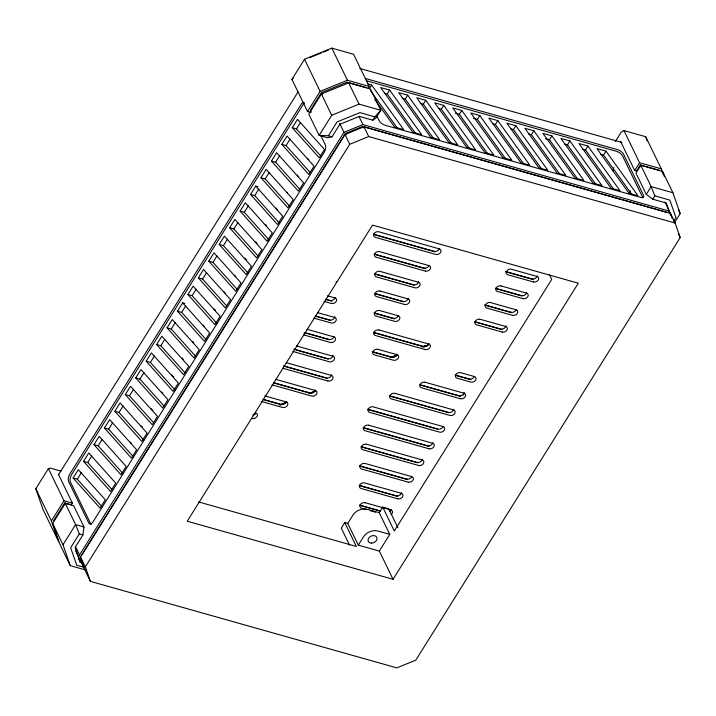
<?xml version="1.0" encoding="UTF-8"?>
<svg xmlns="http://www.w3.org/2000/svg" width="716" height="716" viewBox="0 0 716 716"><rect width="100%" height="100%" fill="white"/><g stroke="black" fill="none" stroke-linecap="round" stroke-linejoin="round"><path stroke-width="1.07" d="M82.394 562.91L80.317 562.328L75.117 547.391L82.913 534.924L84.005 527.003L73.676 505.729L65.263 503.348L52.671 523.486L59.947 544.375L70.275 565.649L85.822 570.043M35.8 488.751L51.4 520.881L58.685 541.77L43.085 509.64L35.8 488.751L48.402 468.613L50.478 468.166L60.941 471.119M310.681 112.412L307.522 111.517L291.922 79.386L304.524 59.249L331.83 48.124L353.588 54.273L369.196 86.403L368.114 88.131M58.524 474.771L298.026 91.979M73.104 478.002L78.321 469.66L105.306 499.795L100.088 508.127L73.104 478.002L77.31 479.192L102.111 506.874M83.539 461.319L88.757 452.977L115.741 483.112L110.524 491.453L83.539 461.319L87.746 462.509L111.812 489.377M93.975 444.645L99.193 436.304L126.186 466.429L120.959 474.771L93.975 444.645L98.181 445.826L122.982 473.518M104.411 427.962L109.629 419.621L136.622 449.746L131.404 458.088L104.411 427.962L108.617 429.144L133.418 456.835M114.846 411.279L120.064 402.938L147.057 433.064L141.84 441.405L114.846 411.279L119.053 412.47L143.853 440.152M125.282 394.597L130.509 386.255L157.493 416.381L152.275 424.722L125.282 394.597L129.489 395.787L153.564 422.655M135.727 377.914L140.945 369.572L167.929 399.707L162.711 408.048L135.727 377.914L139.933 379.104L164 405.972M146.162 361.231L151.38 352.899L178.365 383.024L173.147 391.366L146.162 361.231L150.369 362.421L175.169 390.104M156.598 344.557L161.816 336.216L188.8 366.341L183.582 374.683L156.598 344.557L160.805 345.739L184.871 372.615M167.034 327.874L172.252 319.533L199.236 349.659L194.018 358L167.034 327.874L171.24 329.056L196.041 356.747M182.687 302.85L209.681 332.976L204.454 341.317L177.47 311.192L182.687 302.85L184.791 303.441M187.905 294.509L193.123 286.167L220.116 316.302L214.898 324.634L187.905 294.509L192.112 295.699L216.912 323.381M198.341 277.826L203.559 269.485L230.552 299.619L225.334 307.961L198.341 277.826L202.547 279.016L226.623 305.884M208.777 261.152L214.003 252.811L240.988 282.936L235.77 291.278L208.777 261.152L212.983 262.333L237.059 289.21M219.221 244.469L224.439 236.128L251.423 266.254L246.206 274.595L219.221 244.469L223.428 245.651L248.219 273.342M229.657 227.786L234.875 219.445L261.859 249.571L256.641 257.912L229.657 227.786L233.864 228.977L257.93 255.845M240.093 211.104L245.311 202.762L272.295 232.888L267.077 241.229L240.093 211.104L244.299 212.294L269.1 239.976M255.746 186.079L282.731 216.214L277.513 224.547L250.528 194.421L255.746 186.079L257.85 186.679M260.964 177.738L266.182 169.397L293.175 199.531L287.948 207.873L260.964 177.738L265.171 178.928L289.971 206.611M271.4 161.064L276.618 152.723L303.611 182.849L298.393 191.19L271.4 161.064L275.606 162.246L299.682 189.122M281.835 144.381L287.053 136.04L314.047 166.166L308.829 174.507L281.835 144.381L286.042 145.563L310.118 172.44M292.28 127.699L297.498 119.357L324.482 149.483L319.264 157.824L292.28 127.699L296.478 128.889L321.278 156.571M77.31 479.192L81.364 472.703M87.746 462.509L91.8 456.02M98.181 445.826L102.245 439.338M108.617 429.144L112.681 422.664M119.053 412.47L123.116 405.981M129.489 395.787L133.552 389.298M139.933 379.104L143.988 372.615M150.369 362.421L154.423 355.933M160.805 345.739L164.859 339.25M171.24 329.056L175.295 322.576M177.47 311.192L181.676 312.382L185.739 305.893M192.112 295.699L196.175 289.21M202.547 279.016L206.611 272.528M212.983 262.333L217.046 255.845M223.428 245.651L227.482 239.171M233.864 228.977L237.918 222.488M244.299 212.294L248.354 205.805M250.528 194.421L254.735 195.611L258.789 189.122M265.171 178.928L269.234 172.44M275.606 162.246L279.67 155.757M286.042 145.563L290.105 139.083M296.478 128.889L300.541 122.4M51.4 520.881L64.001 500.744L48.402 468.613M307.522 111.517L320.124 91.379L347.439 80.255L369.196 86.403M53.637 520.702L64.762 502.927L71.367 504.789L72.414 503.124L58.282 474.028M366.35 87.558L347.135 82.134L321.493 92.579L310.368 110.362L311.218 112.099M321.386 93.984L308.793 114.121L319.121 135.396L327.534 137.776L332 136.801L339.805 124.333L359.334 116.377L372.794 120.181L375.918 118.068L380.787 110.282L370.458 89.008L348.701 82.859L321.386 93.984L331.723 115.267L319.121 135.396L328.402 135.78L332 136.801M70.275 565.649L62.999 544.76L75.601 524.631L65.263 503.348M84.005 527.003L75.601 524.631L79.306 533.903L70.642 547.749L76.737 565.237L84.219 567.349M328.402 135.78L337.057 121.935L359.924 112.627L374.889 116.842L380.787 110.282L359.029 104.142L331.723 115.267M369.214 88.9L371.649 85.007L367.648 83.879M75.377 550.425L84.604 569.435L79.548 554.927L343.949 132.335L362.923 124.602L669.344 211.104L670.785 215.248M81.785 554.739L345.318 133.534L362.627 126.481L667.554 212.554M80.604 557.093L345.005 134.51L363.979 126.777L670.4 213.27L675.143 223.043L680.2 237.551L415.799 660.143L396.825 667.876L90.404 581.374L85.66 571.61L80.604 557.093L85.347 566.866L90.404 581.374M85.347 566.866L349.748 144.274L368.722 136.55L675.143 223.043M415.441 133.274L387.24 93.984L389.674 90.091L380.661 87.549L412.711 132.191L421.724 134.733L389.674 90.091M372.794 120.181L374.889 116.842M433.466 138.358L405.265 99.077L407.699 95.183L398.687 92.641L430.737 137.275L439.749 139.826L407.699 95.183M451.492 143.451L423.29 104.16L425.725 100.267L416.712 97.725L448.762 142.368L457.775 144.909L425.725 100.267M469.517 148.534L441.316 109.253L443.75 105.359L434.737 102.818L466.787 147.451L475.8 150.002L443.75 105.359M487.542 153.627L459.341 114.336L461.775 110.443L452.763 107.901L484.813 152.544L493.825 155.086L461.775 110.443M506.203 159.605L477.366 119.429L479.801 115.536L470.788 112.994L502.838 157.627L511.851 160.178L479.801 115.536M524.228 164.689L495.391 124.512L497.826 120.619L488.813 118.077L520.863 162.72L529.876 165.262L497.826 120.619M542.254 169.781L513.417 129.605L515.851 125.712L506.838 123.17L538.888 167.804L547.901 170.354L515.851 125.712M559.644 173.97L531.442 134.689L533.876 130.795L524.864 128.254L556.914 172.896L565.917 175.438L533.876 130.795M577.669 179.063L549.467 139.781L551.902 135.888L542.889 133.346L574.93 177.98L583.943 180.53L551.902 135.888M595.694 184.146L567.493 144.865L569.927 140.971L560.914 138.43L592.955 183.072L601.968 185.614L569.927 140.971M393.039 579.298L187.252 521.212L372.508 225.119L578.295 283.205L393.039 579.298L379.337 551.078L358.304 545.136L347.761 523.432L344.754 522.582L341.281 528.139L349.498 545.055M347.761 523.432L352.979 515.09A10.883 8.127 -25.9 0 1 367.21 509.291L379.229 512.683L389.772 534.396L379.337 551.078M613.719 189.239L585.518 149.957L587.952 146.064L578.94 143.522L610.981 188.156L619.993 190.707L587.952 146.064M358.304 545.136L363.522 536.803A10.883 8.127 -25.9 0 1 377.753 531.003L389.772 534.396M379.229 512.683L382.711 507.125L388.716 508.816L397.899 527.728M631.789 194.394L603.543 155.041L605.978 151.148L596.965 148.606L629.006 193.248L638.019 195.79L605.978 151.148M615.429 141.455L621.291 132.075L623.967 130.589L645.725 136.729L661.324 168.86L663.141 174.086M463.297 395.089L464.487 393.2M659.534 170.319L640.328 164.895L636.497 171.008L634.698 170.506L639.567 162.72L623.967 130.589M674.472 222.783L680.2 213.628L672.915 192.738L662.586 171.464L640.829 165.324L635.96 173.111L646.288 194.385L652.786 199.218L666.247 203.013L670.069 213.968M646.288 194.385L651.157 186.599L640.829 165.324M652.786 199.218L654.872 195.88L651.157 186.599L672.915 192.738M673.613 221.28L675.931 217.592L669.827 200.104L654.872 195.88M630.465 190.76L629.543 192.183A12.673 9.46 -25.9 0 0 628.952 193.436M291.922 79.386L293.309 78.125M309.473 57.763L321.403 52.903M323.39 52.089L328.358 50.066M315.452 390.945L308.891 393.603M310.601 393.12L315.416 391.088M285.12 402.947L287 402.159M286.901 402.338L280.43 404.844M279.634 405.014L285.174 402.857M253.106 414.546L255.863 413.58M359.781 68.45L622.115 142.502M365.321 78.447L617.452 149.617A5.442 2.327 32 0 1 623.538 154.146L643.568 195.396A5.442 2.327 32 0 1 640.65 197.383L385.298 125.3A5.442 2.327 32 0 1 379.212 120.771L376.768 115.741M366.422 80.72L616.413 151.282A5.442 2.327 32 0 1 622.499 155.811L642.529 197.061A5.442 2.327 32 0 1 642.78 197.858M639.567 162.72L661.324 168.86M384.241 93.143L387.24 93.984M402.267 98.226L405.265 99.077M420.292 103.319L423.29 104.16M438.308 108.402L441.316 109.253M455.34 113.209L459.341 114.336M473.357 118.292L477.366 119.429M492.384 123.662L495.391 124.512M510.41 128.755L513.417 129.605M528.435 133.838L531.442 134.689M545.458 138.644L549.467 139.781M564.485 144.014L567.493 144.865M582.511 149.107L585.518 149.957M600.536 154.191L603.543 155.041M439.311 248.873L378.782 231.787A3.589 2.685 -25.9 0 0 375.282 232.476A3.589 2.685 -25.9 0 0 373.627 235.313A3.598 2.685 -25.9 0 0 375.345 237.354L435.829 254.431A3.598 2.685 -25.9 0 0 440.555 252.462A3.589 2.685 -25.9 0 0 439.311 248.873A3.589 2.685 -25.9 0 1 434.388 251.334M434.352 251.388L373.868 234.32A3.589 2.685 -25.9 0 1 373.313 234.096M531.988 278.954L506.391 271.722A3.598 2.685 -25.9 0 1 505.845 271.507M373.77 234.517L435.006 251.799M505.612 271.731L533.51 279.607M533.465 281.988L507.868 274.765A3.598 2.685 -25.9 0 1 506.651 271.113A3.589 2.685 -25.9 0 1 511.349 269.207L536.937 276.43A3.589 2.685 -25.9 0 1 538.19 280.019A3.589 2.685 -25.9 0 1 533.501 281.934M500.905 285.89L526.502 293.113A3.589 2.685 -25.9 0 1 527.755 296.701A3.589 2.685 -25.9 0 1 523.065 298.617M423.917 268.07L374.647 254.162A3.598 2.685 -25.9 0 1 374.083 253.938M521.552 295.627L495.955 288.405A3.598 2.685 -25.9 0 1 495.409 288.19M374.45 254.332L425.689 268.795M496.251 288.718L522 295.985M425.394 271.113L376.124 257.205A3.589 2.685 -25.9 0 1 374.405 255.173A3.598 2.685 -25.9 0 1 376.052 252.327A3.598 2.685 -25.9 0 1 379.57 251.629L428.866 265.555A3.589 2.685 -25.9 0 1 430.119 269.144A3.589 2.685 -25.9 0 1 425.429 271.06M523.029 298.67L497.432 291.448A3.598 2.685 -25.9 0 1 496.179 287.85A3.598 2.685 -25.9 0 1 500.878 285.944M512.629 315.3A3.589 2.685 -25.9 0 0 517.319 313.384A3.589 2.685 -25.9 0 0 516.066 309.795L490.469 302.564A3.598 2.685 -25.9 0 0 485.743 304.533A3.598 2.685 -25.9 0 0 486.996 308.131L512.584 315.353M375.041 273.906L413.481 284.753A3.589 2.685 -25.9 0 0 418.645 281.665M511.117 312.31L485.52 305.088A3.598 2.685 -25.9 0 1 484.974 304.873M374.763 274.049L414.197 285.183M484.741 305.097L511.564 312.668M379.972 291L407.995 298.912A3.589 2.685 -25.9 0 1 409.248 302.501A3.598 2.685 -25.9 0 1 404.513 304.479L376.526 296.576A3.598 2.685 -25.9 0 1 375.274 292.978A3.598 2.685 -25.9 0 1 379.981 291.063M480.033 319.246L505.63 326.469A3.589 2.685 -25.9 0 1 506.883 330.067A3.598 2.685 -25.9 0 1 502.149 332.036M375.05 293.533L403.045 301.436A3.598 2.685 -25.9 0 0 407.771 299.467A3.589 2.685 -25.9 0 0 408.21 298.348M374.772 293.685L403.717 301.848M475.379 322.075L502.202 329.646M502.149 332.036L476.561 324.804A3.589 2.685 -25.9 0 1 475.308 321.215A3.589 2.685 -25.9 0 1 479.997 319.3M327.436 295.798L334.927 297.91A3.589 2.685 -25.9 0 1 336.18 301.508A3.589 2.685 -25.9 0 1 331.481 303.423M325.726 299.234L330.004 300.443A3.598 2.685 -25.9 0 0 335.097 297.596M326.532 299.691L331.893 301.203M374.343 313.187L394.668 318.924M323.99 301.373L331.481 303.486M317.403 312.597L334.587 317.448A3.589 2.685 -25.9 0 1 335.84 321.036A3.589 2.685 -25.9 0 1 331.141 322.952L313.948 318.164M378.889 329.951L428.696 344.011A3.589 2.685 -25.9 0 1 429.949 347.6A3.589 2.685 -25.9 0 1 425.25 349.515M315.693 316.033L329.664 319.98A3.598 2.685 -25.9 0 0 333.101 319.327A3.598 2.685 -25.9 0 0 334.82 316.57M315.21 316.123L330.264 320.374M373.582 332.6L424.158 346.902M425.143 349.551L375.444 335.527A3.589 2.685 -25.9 0 1 374.191 331.929A3.589 2.685 -25.9 0 1 378.889 330.013M307.012 329.288L333.88 336.869A3.589 2.685 -25.9 0 1 335.589 339.071A3.598 2.685 -25.9 0 1 330.425 342.445L303.557 334.855M377.869 349.292L396.933 354.671A3.589 2.685 -25.9 0 1 398.615 357.195A3.589 2.685 -25.9 0 1 396.002 360.005L395.259 360.238A3.589 2.685 -25.9 0 1 393.397 360.22L374.423 354.859A3.598 2.685 -25.9 0 1 373.17 351.261A3.598 2.685 -25.9 0 1 377.869 349.354M474.323 376.518L460.692 372.669A3.589 2.685 -25.9 0 0 458.875 372.642L458.741 372.669A3.589 2.685 -25.9 0 0 455.51 375.399A3.589 2.685 -25.9 0 0 457.112 378.2L470.842 382.075A3.589 2.685 -25.9 0 0 475.576 380.106A3.589 2.685 -25.9 0 0 474.323 376.518A3.589 2.685 -25.9 0 1 469.401 378.979M304.237 332.43L328.957 339.402A3.598 2.685 -25.9 0 0 334.014 336.69M372.947 351.825L391.921 357.177A3.589 2.685 -25.9 0 0 393.782 357.195L394.525 356.962A3.589 2.685 -25.9 0 0 397.138 354.151M469.365 379.041L455.636 375.166A3.589 2.685 -25.9 0 1 455.09 374.942M304.667 332.77L329.36 339.742M373.009 352.066L392.35 357.526M456.056 375.506L470.913 379.704M296.361 345.909L332.797 356.192A3.598 2.685 -25.9 0 1 334.506 358.51A3.589 2.685 -25.9 0 1 329.351 361.768L292.898 351.475M425.089 382.246L463.887 393.2A3.589 2.685 -25.9 0 1 465.132 396.789A3.589 2.685 -25.9 0 1 460.442 398.705M293.569 349.041L327.874 358.725M420.059 384.752L458.929 395.715A3.598 2.685 -25.9 0 0 463.655 393.746A3.589 2.685 -25.9 0 0 464.093 392.637M296.021 349.963L328.125 359.02M420.122 384.993L460.478 396.378M460.406 398.758L421.536 387.786A3.589 2.685 -25.9 0 1 420.283 384.197A3.589 2.685 -25.9 0 1 424.982 382.281M286.212 362.672L331.383 375.426A3.598 2.685 -25.9 0 1 332.627 379.015A3.598 2.685 -25.9 0 1 327.928 380.93M283.429 365.804L326.451 377.95A3.598 2.685 -25.9 0 0 331.606 374.683M284.708 366.395L327.588 378.495M389.871 396.082L448.941 412.756M282.757 368.239L327.928 380.993M275.588 379.301L315.291 390.506A3.589 2.685 -25.9 0 1 316.973 392.986A3.589 2.685 -25.9 0 1 314.449 395.805L313.689 396.055A3.589 2.685 -25.9 0 1 311.746 396.055L272.062 384.85M443.007 426.557L373.17 406.849A3.589 2.685 -25.9 0 0 368.713 408.433A3.598 2.685 -25.9 0 0 369.689 412.407L439.535 432.124A3.598 2.685 -25.9 0 0 444.26 430.155A3.589 2.685 -25.9 0 0 443.007 426.557A3.589 2.685 -25.9 0 1 442.783 427.112A3.598 2.685 -25.9 0 1 438.058 429.081L368.212 409.364A3.598 2.685 -25.9 0 1 367.684 409.158M273.807 382.72L310.27 393.012A3.589 2.685 -25.9 0 0 312.212 393.012L312.973 392.762A3.589 2.685 -25.9 0 0 315.496 389.943M274.3 383.087L310.753 393.37M368.06 409.552L437.458 429.135M264.75 395.867L286.114 401.9A3.589 2.685 -25.9 0 1 287.787 404.424A3.589 2.685 -25.9 0 1 285.156 407.243L284.422 407.467A3.589 2.685 -25.9 0 1 282.569 407.44L261.224 401.416M368.57 425.179L432.571 443.24A3.589 2.685 -25.9 0 1 433.824 446.829A3.589 2.685 -25.9 0 1 429.135 448.744M262.951 399.277L281.093 404.406A3.589 2.685 -25.9 0 0 282.945 404.424L283.679 404.2A3.589 2.685 -25.9 0 0 286.31 401.39M363.639 427.703L427.622 445.764M263.372 399.626L281.522 404.746M362.958 427.738L429.153 446.426M429.09 448.798L365.115 430.746A3.589 2.685 -25.9 0 1 363.862 427.148A3.589 2.685 -25.9 0 1 368.561 425.241M366.404 444.189L422.136 459.923A3.589 2.685 -25.9 0 1 423.389 463.512A3.598 2.685 -25.9 0 1 418.654 465.481L362.958 449.764A3.598 2.685 -25.9 0 1 361.705 446.166A3.598 2.685 -25.9 0 1 366.404 444.251M361.482 446.721L417.177 462.447M360.962 446.802L417.643 462.805M408.254 482.11A3.589 2.685 -25.9 0 0 412.953 480.194A3.589 2.685 -25.9 0 0 411.7 476.605L365.062 463.44A3.598 2.685 -25.9 0 0 359.906 466.814A3.589 2.685 -25.9 0 0 361.616 469.007L408.218 482.163M406.742 479.129L360.139 465.973A3.598 2.685 -25.9 0 1 359.638 465.776M359.817 466.107L407.18 479.478M396.306 495.803L359.683 485.466A3.598 2.685 -25.9 0 1 359.101 485.233M359.414 485.618L397.845 496.465M397.783 498.846L361.159 488.509A3.589 2.685 -25.9 0 1 359.441 486.406A3.598 2.685 -25.9 0 1 361.132 483.604A3.598 2.685 -25.9 0 1 364.605 482.933L401.264 493.288A3.589 2.685 -25.9 0 1 402.517 496.877A3.589 2.685 -25.9 0 1 397.819 498.792M365.07 502.695L390.829 509.962A3.589 2.685 -25.9 0 1 392.082 513.56A3.598 2.685 -25.9 0 1 391.16 514.607M380.509 510.973L360.148 505.228A3.598 2.685 -25.9 0 1 359.593 505.004M359.924 505.389L378.961 510.768M365.912 509.479L361.625 508.27A3.589 2.685 -25.9 0 1 360.372 504.673A3.589 2.685 -25.9 0 1 365.07 502.766M370.199 510.687L375.56 512.2M198.636 501.943L356.353 546.46L344.754 522.582M64.001 500.744L72.414 503.124M79.306 533.903L82.913 534.924M254.735 195.611L279.535 223.294M181.676 312.382L206.476 340.064M371.649 85.007L403.699 129.65L394.686 127.108L374.817 99.426M370.503 90.681L397.416 128.182M678.321 209.761L680.2 213.628M664.967 202.091L669.344 211.104M678.303 233.649L680.2 237.551M640.328 164.895L641.169 166.631M620.566 141.41L634.698 170.506M549.306 274.425L551.723 279.401L394.301 531.003L382.711 507.125M331.83 48.124L347.439 80.255M348.701 82.859L359.029 104.142M359.038 116.601L362.923 124.602M363.979 126.777L368.722 136.55M362.627 126.481L363.325 127.931M345.318 133.534L346.025 134.984M339.572 123.331L343.949 132.335M345.005 134.51L349.748 144.274M321.493 92.579L322.334 94.315M304.524 59.249L320.124 91.379M320.893 135.754L325.288 144.802A5.442 2.775 -74.2 0 1 324.259 152.231L92.91 522A5.442 2.775 -74.2 0 1 88.721 522.913L68.691 481.662A5.442 2.775 -74.2 0 1 69.721 474.243L301.069 104.473A5.442 2.775 -74.2 0 1 304.121 102.486M64.762 502.927L65.603 504.664M75.663 546.917L79.548 554.927M78.393 558.364L80.317 562.328M52.671 523.486L62.999 544.76M662.586 171.464L664.412 176.691M645.725 136.729L647.175 140.909M670.4 213.27L672.208 218.452M142.368 426.754A3.598 2.685 -25.9 0 1 141.822 426.53M141.365 426.217A3.598 2.685 -25.9 0 1 141.007 425.823M152.812 410.071A3.598 2.685 -25.9 0 1 151.21 408.666M252.148 418.484A3.589 2.685 -25.9 0 0 254.52 418.359L254.627 418.323A3.589 2.685 -25.9 0 0 257.366 415.522A3.589 2.685 -25.9 0 0 255.701 412.944M162.702 393.173A3.598 2.685 -25.9 0 1 161.646 391.992M173.684 376.705A3.598 2.685 -25.9 0 1 172.323 375.775M172.082 375.309A3.598 2.685 -25.9 0 1 171.974 374.781M183.108 359.495A3.598 2.685 -25.9 0 1 182.41 358.107M193.553 342.812A3.598 2.685 -25.9 0 1 193.195 342.418M192.953 341.944A3.598 2.685 -25.9 0 1 192.846 341.425M204.445 326.442A3.598 2.685 -25.9 0 1 203.988 326.129M203.63 325.735A3.598 2.685 -25.9 0 1 203.398 325.261M131.386 443.213A3.598 2.685 -25.9 0 1 130.93 442.9M130.572 442.497A3.598 2.685 -25.9 0 1 130.339 442.032M215.427 309.983A3.598 2.685 -25.9 0 1 214.881 309.768M214.424 309.455A3.598 2.685 -25.9 0 1 214.066 309.052M225.316 293.086A3.598 2.685 -25.9 0 1 224.269 291.904M235.752 276.403A3.598 2.685 -25.9 0 1 234.705 275.221M336.368 281.504A3.598 2.685 -25.9 0 1 336.072 282.032M246.743 259.935A3.598 2.685 -25.9 0 1 245.382 259.004M245.14 258.539A3.598 2.685 -25.9 0 1 245.033 258.02M257.178 243.261A3.598 2.685 -25.9 0 1 255.576 241.856M266.603 226.041A3.598 2.685 -25.9 0 1 265.905 224.654M277.504 209.681A3.598 2.685 -25.9 0 1 277.047 209.367M276.689 208.965A3.598 2.685 -25.9 0 1 276.34 207.971M287.483 192.685A3.598 2.685 -25.9 0 1 287.125 192.282M298.375 176.315A3.598 2.685 -25.9 0 1 297.328 175.134M308.811 159.632A3.598 2.685 -25.9 0 1 307.764 158.451M390.936 357.597A334.632 249.848 -25.9 0 1 394.382 356.3M395.411 355.915A334.632 249.848 -25.9 0 1 397.487 355.163M423.335 346.678A334.632 249.848 -25.9 0 1 427.524 345.47M333.03 355.405A3.598 2.685 -25.9 0 1 327.874 358.725M432.777 442.676A3.589 2.685 -25.9 0 1 427.658 445.71M389.388 395.653A3.589 2.685 -25.9 0 0 389.934 395.867L448.493 412.398A3.598 2.685 -25.9 0 0 453.219 410.429A3.589 2.685 -25.9 0 0 453.658 409.31M422.342 459.359A3.589 2.685 -25.9 0 1 417.222 462.393M390.99 357.526A334.605 249.83 -25.9 0 1 396.521 355.467M423.451 346.58A334.605 249.83 -25.9 0 1 426.602 345.667M373.466 332.287A3.598 2.685 -25.9 0 0 373.967 332.484L423.666 346.508A3.589 2.685 -25.9 0 0 425.805 346.463L425.922 346.428A3.589 2.685 -25.9 0 0 428.92 343.367M428.929 265.546A3.589 2.685 -25.9 0 1 423.953 268.017M411.754 476.605A3.589 2.685 -25.9 0 1 406.778 479.067M374.092 312.82A3.598 2.685 -25.9 0 0 374.683 313.062L393.245 318.298A3.589 2.685 -25.9 0 0 398.293 315.64M537.152 275.866A3.589 2.685 -25.9 0 1 532.024 278.891M401.47 492.724A3.589 2.685 -25.9 0 1 396.342 495.749M391.043 357.445A335.339 250.376 -25.9 0 1 396.583 355.378M423.577 346.463A335.339 250.376 -25.9 0 1 427.783 345.255M526.716 292.549A3.589 2.685 -25.9 0 1 521.588 295.574M392.117 357.553A335.339 250.376 -25.9 0 1 394.713 356.577M423.783 346.902A335.339 250.376 -25.9 0 1 426.942 345.989M390.247 357.758A333.11 248.712 -25.9 0 1 397.004 355.217M421.59 347.009A333.11 248.712 -25.9 0 1 427.908 345.166M516.12 309.795A3.589 2.685 -25.9 0 1 511.152 312.257M474.529 321.556A3.598 2.685 -25.9 0 0 475.084 321.77L500.672 328.993A3.598 2.685 -25.9 0 0 505.407 327.024A3.589 2.685 -25.9 0 0 505.836 325.905M255.71 413.06A3.589 2.685 -25.9 0 1 253.151 415.28M389.683 511.564A3.598 2.685 -25.9 0 0 390.605 510.517A3.589 2.685 -25.9 0 0 391.034 509.398M91.326 524.354A5.442 2.775 -74.2 0 1 90.52 523.423L70.49 482.172A5.442 2.775 -74.2 0 1 71.519 474.744L302.868 104.984A5.442 2.775 -74.2 0 1 304.389 103.328M612.905 171.017A16.325 12.19 -25.9 0 1 613.961 167.607M628.863 192.792A13.058 9.756 -25.9 0 1 629.588 191.458M392.305 393.594L391.589 393.943A3.589 2.685 -25.9 0 0 389.692 396.727A3.589 2.685 -25.9 0 0 391.41 398.91L449.97 415.441A3.598 2.685 -25.9 0 0 454.696 413.472A3.589 2.685 -25.9 0 0 453.443 409.883L394.946 393.37A3.589 2.685 -25.9 0 0 392.305 393.594M418.43 282.229L379.963 271.373A3.598 2.685 -25.9 0 0 376.473 272.053A3.598 2.685 -25.9 0 0 374.799 274.863A3.589 2.685 -25.9 0 0 376.518 276.94L414.958 287.796A3.589 2.685 -25.9 0 0 419.683 285.827A3.589 2.685 -25.9 0 0 418.43 282.229M398.185 315.774L379.605 310.529A3.589 2.685 -25.9 0 0 374.45 313.868A3.598 2.685 -25.9 0 0 376.16 316.096L394.722 321.341A3.598 2.685 -25.9 0 0 399.779 318.62A3.589 2.685 -25.9 0 0 398.185 315.774M371.362 543.122A4.717 3.517 -25.9 0 0 376.893 537.564A4.717 3.517 -25.9 0 0 369.349 537.34A4.717 3.517 -25.9 0 0 371.362 543.122"/></g></svg>
